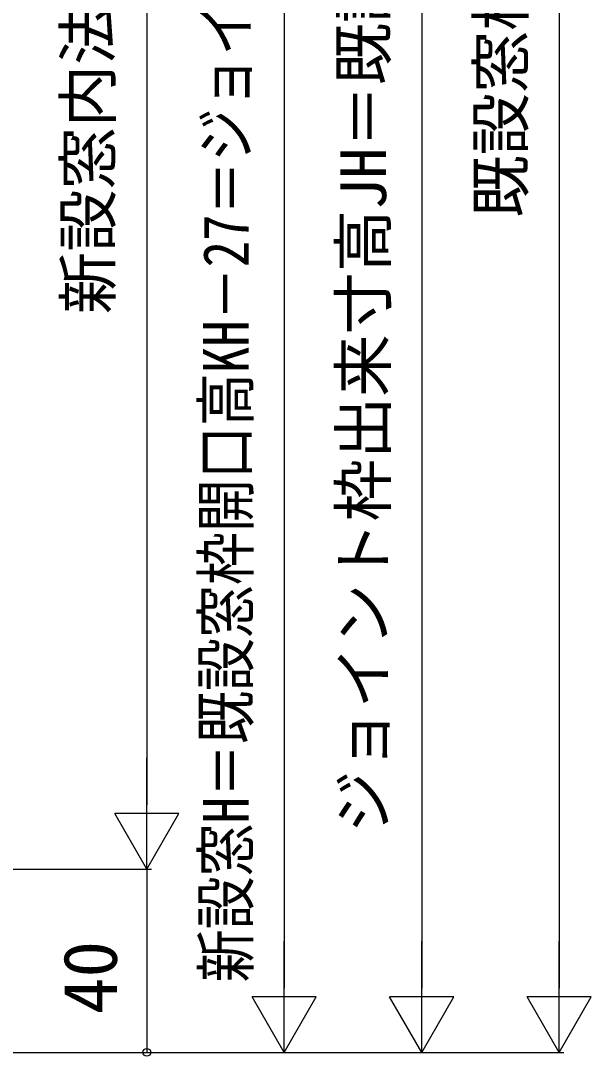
# Model space of a CAD drawing. Units: millimetres, scale not verified. Extents: x -700 to 700, y -1044 to 1038.
# Drawn here: x -251.1 to -126.6, y 74.5 to 300.5 of the extents above; entities that cross this region are included whole.
import ezdxf
from ezdxf.enums import TextEntityAlignment as Align

# ---------------------------------------------------------------- set-up
doc = ezdxf.new("R2010")
doc.units = ezdxf.units.MM
doc.header["$LTSCALE"] = 6
doc.layers.add('0-8_YKK_D', color=6, linetype='Continuous')
doc.styles.add('ＭＳ ゴシック', font='')
doc.styles.get('ＭＳ ゴシック').set_extended_font_data('MS Gothic')

msp = doc.modelspace()

# ---------------------------------------------------------------- linework, layer by layer
at = {"layer": '0-8_YKK_D'}
for p, q in [((-133.598, 588.355), (-133.598, 89.354)), ((-163.598, 578.357), (-163.598, 89.354)), ((-193.598, 561.357), (-193.598, 89.357)), ((-223.598, 531.357), (-223.598, 129.357)), ((-223.598, 115.357), (-223.598, 139.605)), ((-223.598, 115.357), (-230.598, 127.481)), ((-216.598, 127.481), (-230.598, 127.481)), ((-223.598, 115.357), (-216.598, 127.481)), ((-419.518, 115.357), (-222.598, 115.357)), ((-419.518, 115.357), (-222.598, 115.357)), ((-223.598, 115.357), (-223.598, 75.357)), ((-193.598, 75.357), (-193.598, 99.605)), ((-163.598, 75.354), (-163.598, 99.603)), ((-133.598, 75.354), (-133.598, 99.603)), ((-193.598, 75.357), (-200.598, 87.481)), ((-186.598, 87.481), (-200.598, 87.481)), ((-193.598, 75.357), (-186.598, 87.481)), ((-163.598, 75.354), (-170.598, 87.479)), ((-156.598, 87.479), (-170.598, 87.479)), ((-163.598, 75.354), (-156.598, 87.479)), ((-133.598, 75.354), (-140.598, 87.479)), ((-126.598, 87.479), (-140.598, 87.479)), ((-133.598, 75.354), (-126.598, 87.479)), ((-462.517, 75.354), (-132.598, 75.354)), ((-462.517, 75.354), (-162.598, 75.354)), ((-405.018, 75.357), (-192.598, 75.357)), ((-405.018, 75.357), (-222.598, 75.357))]:
    msp.add_line(p, q, dxfattribs=at)
msp.add_circle((-223.598, 75.357), 0.85, dxfattribs=at)

# ---------------------------------------------------------------- texts
at = {"layer": '0-8_YKK_D', "style": 'ＭＳ ゴシック'}
for s, height, p in [('ジョイント枠出来寸高JH＝既設窓枠開口高KH－10', 9.971, (-168.375, 123.21)), ('新設窓内法基準寸法h', 9.971, (-228.452, 236.432)), ('既設窓枠開口高KH', 9.971, (-138.375, 257.487)), ('40', 11.73, (-226.598, 83.72))]:
    msp.add_text(s, height=height, rotation=90, dxfattribs=at).set_placement(p, align=Align.BOTTOM_LEFT)
at = {"layer": '0-8_YKK_D', "style": 'ＭＳ ゴシック', "width": 0.85}
msp.add_text('新設窓H＝既設窓枠開口高KH－27＝ジョイント枠出来寸高JH－17', height=9.971, rotation=90, dxfattribs=at).set_placement((-198.375, 90.643), align=Align.BOTTOM_LEFT)

doc.saveas('drawing.dxf')
